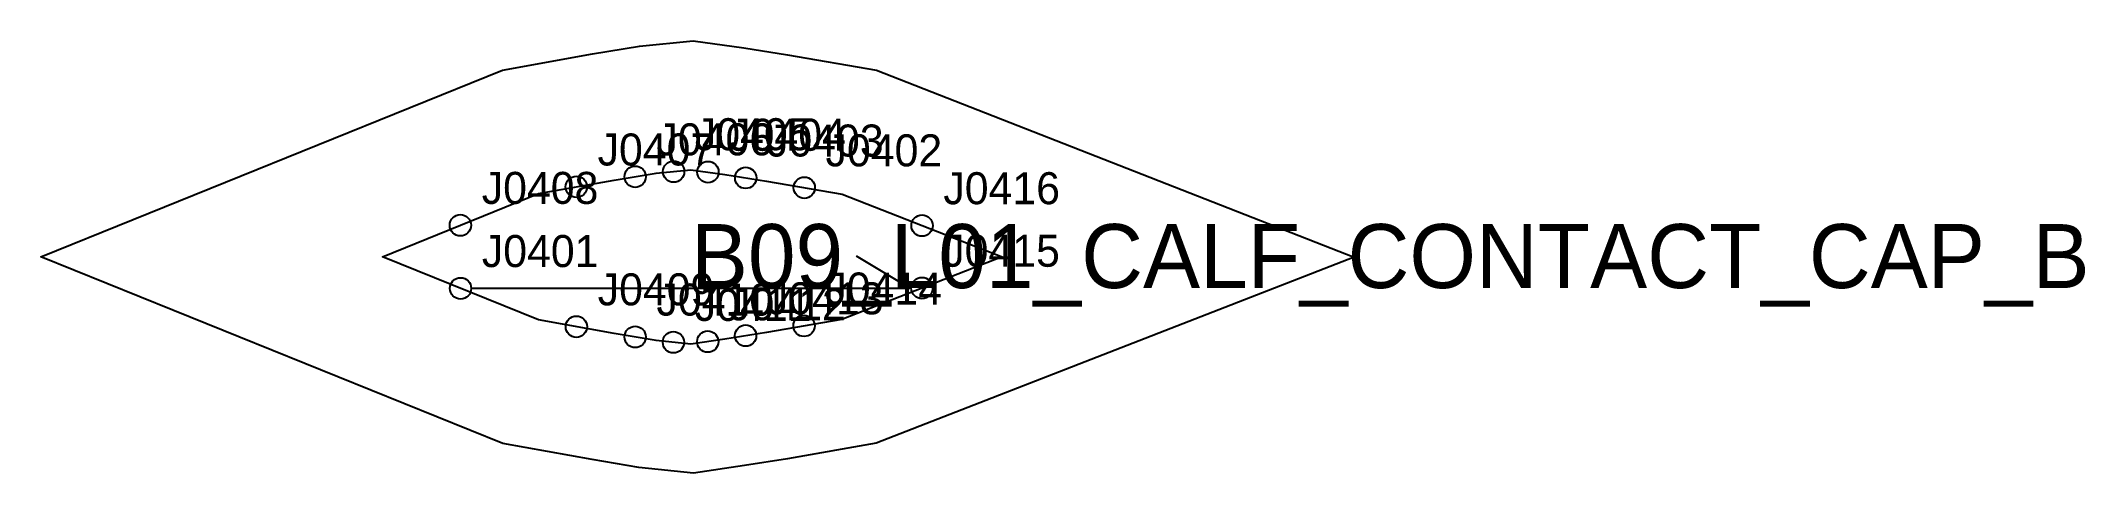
# Model space of a CAD drawing. Header units: millimetres. Extents: x -61 to 131, y -20 to 20.
import ezdxf

# ---------------------------------------------------------------- set-up
doc = ezdxf.new("R2010")
doc.units = ezdxf.units.MM
for name, color, linetype in [('CUT', 1, 'Continuous'), ('GRAIN', 3, 'Continuous'), ('LABEL', 7, 'Continuous'), ('NOTCH', 2, 'Continuous'), ('SEW', 5, 'Continuous')]:
    doc.layers.add(name, color=color, linetype=linetype)

msp = doc.modelspace()

# ---------------------------------------------------------------- linework, layer by layer
at = {"layer": 'CUT'}
msp.add_lwpolyline([(-17.62, 17.51), (-9.2, 19.02), (-4.78, 19.74), (0.25, 20.24), (4.99, 19.58), (9.08, 18.92), (17.43, 17.48), (62.18, -0.02), (17.4, -17.48), (9.07, -18.92), (5.05, -19.57), (0.28, -20.27), (-4.85, -19.74), (-9.22, -19), (-17.59, -17.5), (-60.9, -0.01), (-17.62, 17.51)], close=True, dxfattribs=at)
at = {"layer": 'GRAIN'}
for p, q in [((20.54, -2.93), (15.54, 0.07)), ((-20.49, -2.93), (20.54, -2.93))]:
    msp.add_line(p, q, dxfattribs=at)
at = {"layer": 'NOTCH'}
for centre in [(-5.2, 7.51), (-1.6, 7.99), (1.62, 7.94), (5.16, 7.4), (-10.72, 6.56), (10.65, 6.48), (-21.58, 2.96), (21.69, 2.93), (-21.57, -2.96), (21.68, -2.93), (-10.71, -6.55), (10.63, -6.47), (-5.2, -7.51), (-1.61, -8.01), (1.61, -7.95), (5.15, -7.39)]:
    msp.add_circle(centre, 1, dxfattribs=at)
at = {"layer": 'SEW'}
msp.add_lwpolyline([(-14.27, 5.92), (-7.18, 7.19), (-3.23, 7.83), (0.02, 8.16), (3.21, 7.72), (7.11, 7.09), (14.19, 5.87), (29.19, 0), (14.16, -5.86), (7.1, -7.08), (3.21, -7.71), (0.02, -8.18), (-3.23, -7.84), (-7.16, -7.18), (-14.25, -5.91), (-28.89, 0)], close=True, dxfattribs=at)

# ---------------------------------------------------------------- texts
at = {"layer": 'LABEL'}
for s, height, p in [('J0407', 3, (-8.72, 8.56)), ('J0406', 3, (-3.2, 9.51)), ('J0405', 3, (0.4, 9.99)), ('J0404', 3, (3.62, 9.94)), ('J0403', 3, (7.16, 9.4)), ('J0402', 3, (12.65, 8.48)), ('J0408', 3, (-19.58, 4.96)), ('J0416', 3, (23.69, 4.93)), ('J0401', 3, (-19.57, -0.96)), ('B09_L01_CALF_CONTACT_CAP_B', 6, (0.02, -2.93)), ('J0415', 3, (23.68, -0.93)), ('J0409', 3, (-8.71, -4.55)), ('J0414', 3, (12.63, -4.47)), ('J0410', 3, (-3.2, -5.51)), ('J0411', 3, (0.39, -6.01)), ('J0412', 3, (3.61, -5.95)), ('J0413', 3, (7.15, -5.39))]:
    msp.add_text(s, height=height, dxfattribs=at).set_placement(p)

doc.saveas('drawing.dxf')
